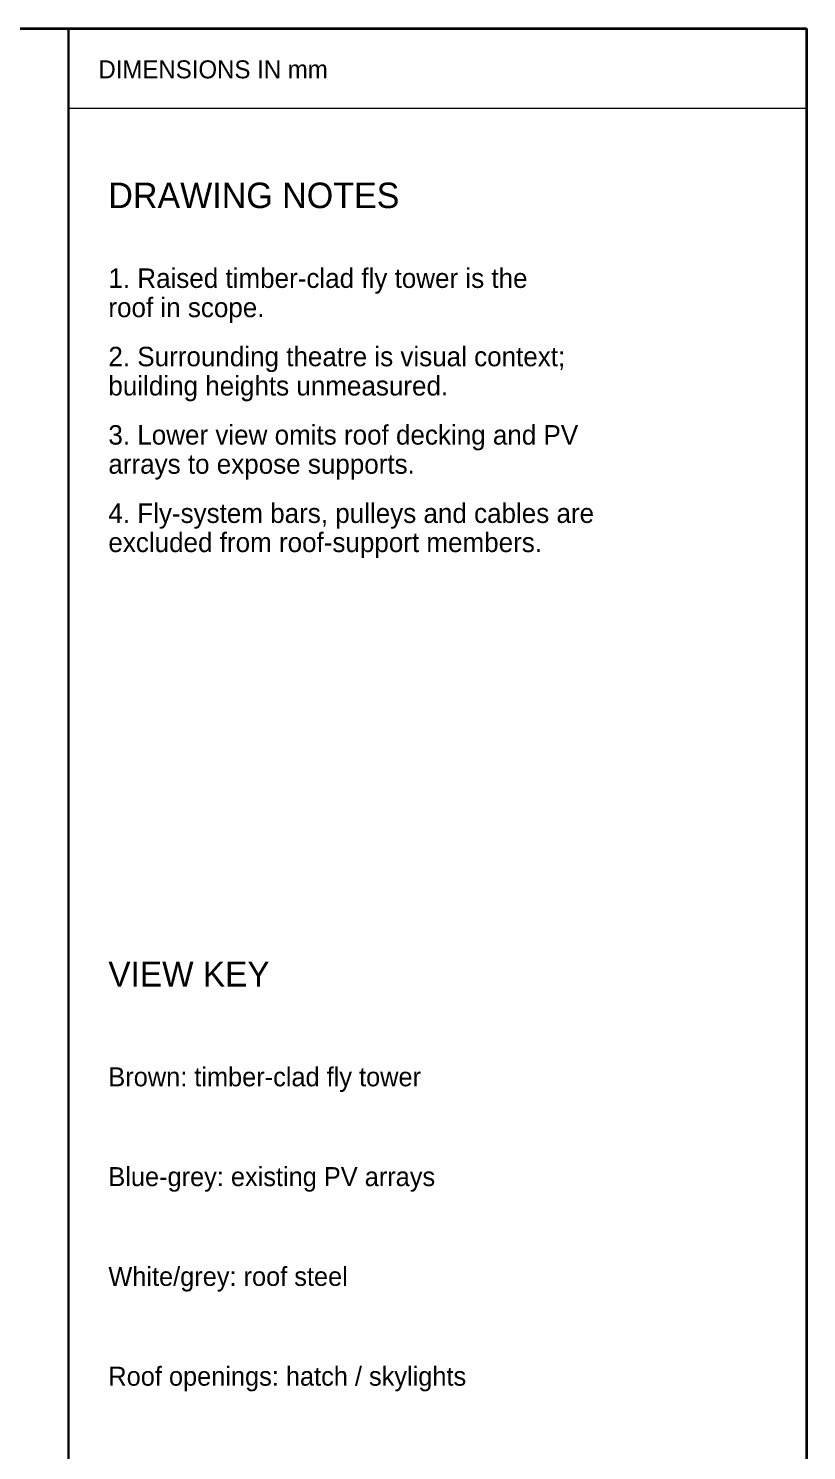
# Paper-space layout '03 3D Building and Roof' of a CAD drawing. Header units: millimetres. Extents: x 5 to 415, y 5 to 292.
# Drawn here: x 337 to 415, y 149.5 to 292 of the extents above; entities that cross this region are included whole.
import ezdxf

# ---------------------------------------------------------------- set-up
doc = ezdxf.new("R2010")
doc.units = ezdxf.units.MM
doc.layers.add('FRAME', color=7, linetype='Continuous')
doc.layers.add('TEXT', color=7, linetype='Continuous')

# ---------------------------------------------------------------- blocks, each defined once
blk = doc.blocks.new('SHEET_03')
at = {"layer": 'FRAME', "color": 7, "linetype": 'Continuous', "lineweight": 35}
for p, q in [((5, 292), (415, 292)), ((415, 292), (415, 5))]:
    blk.add_line(p, q, dxfattribs=at)
at = {"layer": 'FRAME', "color": 7, "linetype": 'Continuous', "lineweight": 30}
blk.add_line((341, 292), (341, 5), dxfattribs=at)
at = {"layer": 'FRAME', "color": 7, "linetype": 'Continuous', "lineweight": 18}
blk.add_line((341, 284), (415, 284), dxfattribs=at)
at = {"layer": 'TEXT'}
for s, height, p in [('DIMENSIONS IN mm', 1.8, (344, 287)), ('DRAWING NOTES', 2.55, (345, 274)), ('1. Raised timber-clad fly tower is the', 1.95, (345, 266)), ('roof in scope.', 1.95, (345, 263.07)), ('2. Surrounding theatre is visual context;', 1.95, (345, 258.15)), ('building heights unmeasured.', 1.95, (345, 255.22)), ('3. Lower view omits roof decking and PV', 1.95, (345, 250.3)), ('arrays to expose supports.', 1.95, (345, 247.38)), ('4. Fly-system bars, pulleys and cables are', 1.95, (345, 242.45)), ('excluded from roof-support members.', 1.95, (345, 239.53)), ('VIEW KEY', 2.5, (345, 196)), ('Brown: timber-clad fly tower', 1.9, (345, 186)), ('Blue-grey: existing PV arrays', 1.9, (345, 176)), ('White/grey: roof steel', 1.9, (345, 166)), ('Roof openings: hatch / skylights', 1.9, (345, 156))]:
    blk.add_text(s, height=height, dxfattribs=at).set_placement(p)

psp = doc.layouts.new('03 3D Building and Roof')

# ---------------------------------------------------------------- block references
psp.add_blockref('SHEET_03', (0, 0))

doc.saveas('drawing.dxf')
